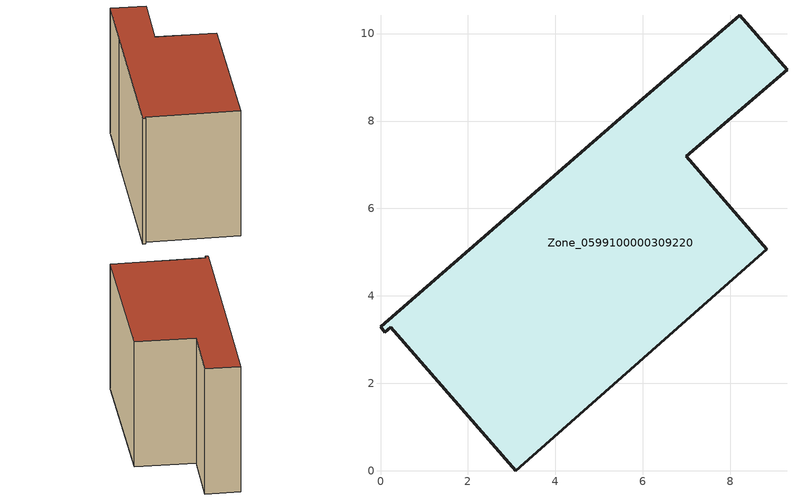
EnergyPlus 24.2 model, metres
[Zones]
Zone_0599100000309220
 floor ground (C_G): 0,3.29 5.92,8.44 8.22,10.42 9.3,9.17 6.99,7.2 8.84,5.07 3.09,0 0.23,3.28 0.1,3.17 z0
 wall outside (C_F): 5.92,8.44 0,3.29 0.1,3.17 0.23,3.28 3.09,0 8.84,5.07 6.99,7.2 9.3,9.17 8.22,10.42 5.92,8.44 z0:6.4
 roof outside (C_R): 8.22,10.42 5.92,8.44 0,3.29 0.1,3.17 0.23,3.28 3.09,0 8.84,5.07 6.99,7.2 9.3,9.17 z6.4
[BUILDING]
Pand.0599100000309220: North Axis=0; Terrain=City; Loads Convergence Tolerance Value=0.04; Temperature Convergence Tolerance Value=0.4; Solar Distribution=FullExterior; Maximum Number of Warmup Days=25; Minimum Number of Warmup Days=1
[Site:Location]
Rotterdam.The.Hague.AP_ZH_NLD Design_Conditions: Latitude=51.96; Longitude=4.45; Time Zone=1; Elevation=-4.5
[SITE:GROUNDTEMPERATURE:BUILDINGSURFACE]
18, 18, 18, 18, 18, 18, 18, 18, 18, 18, 18, 18
[MATERIAL] Thermal Absorptance=0.9; Solar Absorptance=0.7; Visible Absorptance=0.7
Name | Roughness | Thickness | Conductivity | Density | Specific Heat
G.TI.1946 | MediumSmooth | 0.15 | 1 | 540 | 1210
F.TI.1946 | Rough | 0.3 | 0.857143 | 1920 | 840
R.TI.1946 | MediumRough | 0.2 | 0.1 | 1500 | 1000
[CONSTRUCTION]
C_G: G.TI.1946
C_F: F.TI.1946
C_R: R.TI.1946
[ZONE]
Zone_0599100000309220: Type=1; Multiplier=1; Ceiling Height=Autocalculate; Volume=Autocalculate; Floor Area=autocalculate; Part of Total Floor Area=Yes
[ZONEINFILTRATION:DESIGNFLOWRATE]
Infil_Zone_0599100000309220: Zone or ZoneList or Space or SpaceList=Zone_0599100000309220; Schedule=AlwaysOn; Design Flow Rate Calculation Method=Flow/Area; Flow Rate per Floor Area=0.003; Constant Term Coefficient=1; Temperature Term Coefficient=0; Velocity Term Coefficient=0; Velocity Squared Term Coefficient=0
[HVACTEMPLATE:ZONE:IDEALLOADSAIRSYSTEM]
Zone_0599100000309220: Maximum Heating Supply Air Temperature=50; Minimum Cooling Supply Air Temperature=13; Maximum Heating Supply Air Humidity Ratio=0.0156; Minimum Cooling Supply Air Humidity Ratio=0.0077; Heating Limit=NoLimit; Cooling Limit=NoLimit; Dehumidification Control Type=ConstantSensibleHeatRatio; Cooling Sensible Heat Ratio=0.7; Dehumidification Setpoint=60; Humidification Control Type=None; Humidification Setpoint=30; Outdoor Air Method=None; Outdoor Air Flow Rate per Person=0.00944; Outdoor Air Flow Rate per Zone Floor Area=0; Outdoor Air Flow Rate per Zone=0; Demand Controlled Ventilation Type=None; Outdoor Air Economizer Type=NoEconomizer; Heat Recovery Type=None; Sensible Heat Recovery Effectiveness=0.7; Latent Heat Recovery Effectiveness=0.65
[ZONECONTROL:THERMOSTAT]
ThermostatControl_Zone_0599100000309220: Zone or ZoneList=Zone_0599100000309220; Control Type Schedule=DualSetpointControlType; Control 1=Thermostat_Zone_0599100000309220; Temperature Difference Between Cutout And Setpoint=0
[THERMOSTATSETPOINT:DUALSETPOINT]
Thermostat_Zone_0599100000309220: Heating Setpoint Temperature Schedule=HeatingSetpoint_Zone_0599100000309220; Cooling Setpoint Temperature Schedule=CoolingSetpoint_Zone_0599100000309220
[SCHEDULE:COMPACT]
HeatingSetpoint_Zone_0599100000309220: Through: 12/31, For: AllDays, Until: 24:00, 21
CoolingSetpoint_Zone_0599100000309220: Through: 12/31, For: AllDays, Until: 24:00, 24
DualSetpointControlType: Through: 12/31, For: AllDays, Until: 24:00, 4
AlwaysOn: Through: 12/31, For: AllDays, Until: 24:00, 1
